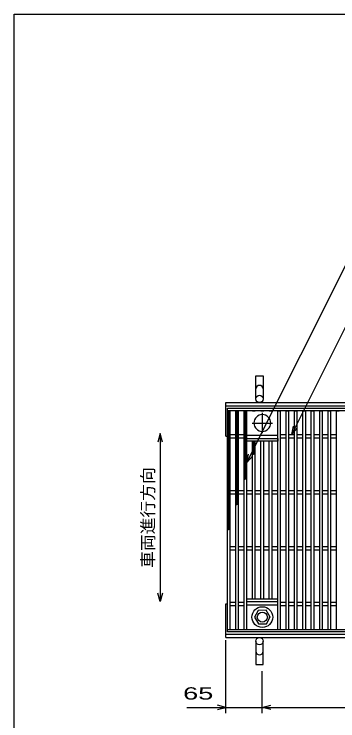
# Model space of a CAD drawing. Units: millimetres, scale not verified. Extents: x -1820 to 1731, y -1282 to 1054.
# Drawn here: x -1729 to -1150, y -210 to 1054 of the extents above; entities that cross this region are included whole.
import ezdxf
from ezdxf.enums import TextEntityAlignment as Align

# ---------------------------------------------------------------- set-up
doc = ezdxf.new("R2010")
doc.units = ezdxf.units.MM
doc.header["$LTSCALE"] = 10
doc.linetypes.add('CHAIN', pattern=[18.5, 12, -1.5, 3.5, -1.5])
for name, color, linetype, lineweight in [('0_2', 150, 'Continuous', 25), ('16', 3, 'Continuous', 25), ('19', 6, 'Continuous', 25), ('22', 4, 'Continuous', 25)]:
    doc.layers.add(name, color=color, linetype=linetype, lineweight=lineweight)
doc.styles.add('ベクトル', font='')
doc.styles.get('ベクトル').set_extended_font_data('ベクトル')

msp = doc.modelspace()

# ---------------------------------------------------------------- linework, layer by layer
at = {"layer": '0_2'}
for p, q in [((-1729, -1146.5), (-1729, 1053.5)), ((-1729, 1053.5), (1731, 1053.5))]:
    msp.add_line(p, q, dxfattribs=at)
at = {"layer": '16'}
for p, q in [((-1348, 349), (-353, 349)), ((-1348, 344.5), (-1348, 349)), ((-353, 344.5), (-1348, 344.5)), ((-1348, -46.5), (-1348, 344.5)), ((-1348, 344.5), (-1343, 344.5)), ((-1343, 341.7), (-1348, 344.5)), ((-1348, 338.9), (-1343, 341.7)), ((-1345.5, 131.7), (-1345.5, 344.5)), ((-1343, -46.5), (-1343, 344.5)), ((-1333, -46.5), (-1333, 344.5)), ((-1333, 344.5), (-1328, 344.5)), ((-1328, 341.7), (-1333, 344.5)), ((-1333, 338.9), (-1328, 341.7)), ((-1330.5, 176.5), (-1330.5, 344.5)), ((-1328, -46.5), (-1328, 344.5)), ((-1318, -46.5), (-1318, 344.5)), ((-1318, 344.5), (-1313, 344.5)), ((-1313, 341.7), (-1318, 344.5)), ((-1318, 338.9), (-1313, 341.7)), ((-1315.5, 221.3), (-1315.5, 344.5)), ((-1313, -46.5), (-1313, 344.5)), ((-1303, 344.5), (-1298, 344.5)), ((-1288, 344.5), (-1283, 344.5)), ((-1273, 344.5), (-1268, 344.5)), ((-1258, -46.5), (-1258, 344.5)), ((-1258, 344.5), (-1253, 344.5)), ((-1253, -46.5), (-1253, 344.5)), ((-1243, -46.5), (-1243, 344.5)), ((-1243, 344.5), (-1238, 344.5)), ((-1238, -46.5), (-1238, 344.5)), ((-1228, -46.5), (-1228, 344.5)), ((-1228, 344.5), (-1223, 344.5)), ((-1223, -46.5), (-1223, 344.5)), ((-1213, -46.5), (-1213, 344.5)), ((-1213, 344.5), (-1208, 344.5)), ((-1208, -46.5), (-1208, 344.5)), ((-1198, -46.5), (-1198, 344.5)), ((-1198, 344.5), (-1193, 344.5)), ((-1193, -46.5), (-1193, 344.5)), ((-1183, -46.5), (-1183, 344.5)), ((-1183, 344.5), (-1178, 344.5)), ((-1178, -46.5), (-1178, 344.5)), ((-1168, -46.5), (-1168, 344.5)), ((-1168, 344.5), (-1163, 344.5)), ((-1163, -46.5), (-1163, 344.5)), ((-1153, -46.5), (-1153, 344.5)), ((-1153, 344.5), (-1148, 344.5)), ((-1343, 336.1), (-1348, 338.9)), ((-1348, 333.3), (-1343, 336.1)), ((-1343, 330.5), (-1348, 333.3)), ((-1348, 327.7), (-1343, 330.5)), ((-1328, 336.1), (-1333, 338.9)), ((-1333, 333.3), (-1328, 336.1)), ((-1328, 330.5), (-1333, 333.3)), ((-1333, 327.7), (-1328, 330.5)), ((-1313, 336.1), (-1318, 338.9)), ((-1318, 333.3), (-1313, 336.1)), ((-1313, 330.5), (-1318, 333.3)), ((-1318, 327.7), (-1313, 330.5)), ((-1343, 324.9), (-1348, 327.7)), ((-1348, 322.1), (-1343, 324.9)), ((-1343, 319.3), (-1348, 322.1)), ((-1348, 316.5), (-1343, 319.3)), ((-1343, 313.7), (-1348, 316.5)), ((-1328, 324.9), (-1333, 327.7)), ((-1333, 322.1), (-1328, 324.9)), ((-1328, 319.3), (-1333, 322.1)), ((-1333, 316.5), (-1328, 319.3)), ((-1328, 313.7), (-1333, 316.5)), ((-1313, 324.9), (-1318, 327.7)), ((-1318, 322.1), (-1313, 324.9)), ((-1313, 319.3), (-1318, 322.1)), ((-1318, 316.5), (-1313, 319.3)), ((-1313, 313.7), (-1318, 316.5)), ((-1348, 310.9), (-1343, 313.7)), ((-1343, 308.1), (-1348, 310.9)), ((-1348, 305.3), (-1343, 308.1)), ((-1343, 302.5), (-1348, 305.3)), ((-1333, 310.9), (-1328, 313.7)), ((-1328, 308.1), (-1333, 310.9)), ((-1333, 305.3), (-1328, 308.1)), ((-1328, 302.5), (-1333, 305.3)), ((-1318, 310.9), (-1313, 313.7)), ((-1313, 308.1), (-1318, 310.9)), ((-1318, 305.3), (-1313, 308.1)), ((-1313, 302.5), (-1318, 305.3)), ((-1348, 299.7), (-1343, 302.5)), ((-1343, 296.9), (-1348, 299.7)), ((-1348, 294.1), (-1343, 296.9)), ((-1343, 291.3), (-1348, 294.1)), ((-1348, 288.5), (-1343, 291.3)), ((-1343, 302), (-1333, 302)), ((-1343, 296), (-1333, 296)), ((-1333, 299.7), (-1328, 302.5)), ((-1328, 296.9), (-1333, 299.7)), ((-1333, 294.1), (-1328, 296.9)), ((-1328, 291.3), (-1333, 294.1)), ((-1333, 288.5), (-1328, 291.3)), ((-1328, 302), (-1318, 302)), ((-1328, 296), (-1318, 296)), ((-1318, 299.7), (-1313, 302.5)), ((-1313, 296.9), (-1318, 299.7)), ((-1318, 294.1), (-1313, 296.9)), ((-1313, 291.3), (-1318, 294.1)), ((-1318, 288.5), (-1313, 291.3)), ((-1313, 300.5), (-1258, 300.5)), ((-1313, 294.5), (-1258, 294.5)), ((-1313, 290), (-1313, 294.5)), ((-1258, 294.5), (-1258, 290)), ((-1253, 302), (-1243, 302)), ((-1253, 296), (-1243, 296)), ((-1238, 302), (-1228, 302)), ((-1238, 296), (-1228, 296)), ((-1223, 302), (-1213, 302)), ((-1223, 296), (-1213, 296)), ((-1208, 302), (-1198, 302)), ((-1208, 296), (-1198, 296)), ((-1193, 302), (-1183, 302)), ((-1193, 296), (-1183, 296)), ((-1178, 302), (-1168, 302)), ((-1178, 296), (-1168, 296)), ((-1163, 302), (-1153, 302)), ((-1163, 296), (-1153, 296)), ((-1343, 285.7), (-1348, 288.5)), ((-1348, 282.9), (-1343, 285.7)), ((-1343, 280.1), (-1348, 282.9)), ((-1348, 277.3), (-1343, 280.1)), ((-1328, 285.7), (-1333, 288.5)), ((-1333, 282.9), (-1328, 285.7)), ((-1328, 280.1), (-1333, 282.9)), ((-1333, 277.3), (-1328, 280.1)), ((-1313, 285.7), (-1318, 288.5)), ((-1318, 282.9), (-1313, 285.7)), ((-1313, 280.1), (-1318, 282.9)), ((-1318, 277.3), (-1313, 280.1)), ((-1258, 290), (-1313, 290)), ((-1303, 8), (-1303, 290)), ((-1303, 288.5), (-1300.3, 290)), ((-1298, 285.7), (-1303, 288.5)), ((-1303, 282.9), (-1298, 285.7)), ((-1298, 280.1), (-1303, 282.9)), ((-1303, 277.3), (-1298, 280.1)), ((-1300.5, 266.1), (-1300.5, 290)), ((-1298, 8), (-1298, 290)), ((-1288, 8), (-1288, 290)), ((-1283, 8), (-1283, 290)), ((-1273, 8), (-1273, 290)), ((-1268, 8), (-1268, 290)), ((-1343, 274.5), (-1348, 277.3)), ((-1348, 271.7), (-1343, 274.5)), ((-1343, 268.9), (-1348, 271.7)), ((-1348, 266.1), (-1343, 268.9)), ((-1343, 263.3), (-1348, 266.1)), ((-1328, 274.5), (-1333, 277.3)), ((-1333, 271.7), (-1328, 274.5)), ((-1328, 268.9), (-1333, 271.7)), ((-1333, 266.1), (-1328, 268.9)), ((-1328, 263.3), (-1333, 266.1)), ((-1313, 274.5), (-1318, 277.3)), ((-1318, 271.7), (-1313, 274.5)), ((-1313, 268.9), (-1318, 271.7)), ((-1318, 266.1), (-1313, 268.9)), ((-1313, 263.3), (-1318, 266.1)), ((-1298, 274.5), (-1303, 277.3)), ((-1303, 271.7), (-1298, 274.5)), ((-1298, 268.9), (-1303, 271.7)), ((-1303, 266.1), (-1298, 268.9)), ((-1348, 260.5), (-1343, 263.3)), ((-1343, 257.7), (-1348, 260.5)), ((-1348, 254.9), (-1343, 257.7)), ((-1343, 252.1), (-1348, 254.9)), ((-1333, 260.5), (-1328, 263.3)), ((-1328, 257.7), (-1333, 260.5)), ((-1333, 254.9), (-1328, 257.7)), ((-1328, 252.1), (-1333, 254.9)), ((-1318, 260.5), (-1313, 263.3)), ((-1313, 257.7), (-1318, 260.5)), ((-1318, 254.9), (-1313, 257.7)), ((-1313, 252.1), (-1318, 254.9)), ((-1348, 249.3), (-1343, 252.1)), ((-1343, 246.5), (-1348, 249.3)), ((-1348, 243.7), (-1343, 246.5)), ((-1343, 240.9), (-1348, 243.7)), ((-1348, 238.1), (-1343, 240.9)), ((-1333, 249.3), (-1328, 252.1)), ((-1328, 246.5), (-1333, 249.3)), ((-1333, 243.7), (-1328, 246.5)), ((-1328, 240.9), (-1333, 243.7)), ((-1333, 238.1), (-1328, 240.9)), ((-1318, 249.3), (-1313, 252.1)), ((-1313, 246.5), (-1318, 249.3)), ((-1318, 243.7), (-1313, 246.5)), ((-1313, 240.9), (-1318, 243.7)), ((-1318, 238.1), (-1313, 240.9)), ((-1343, 235.3), (-1348, 238.1)), ((-1348, 232.5), (-1343, 235.3)), ((-1343, 229.7), (-1348, 232.5)), ((-1348, 226.9), (-1343, 229.7)), ((-1328, 235.3), (-1333, 238.1)), ((-1333, 232.5), (-1328, 235.3)), ((-1328, 229.7), (-1333, 232.5)), ((-1333, 226.9), (-1328, 229.7)), ((-1313, 235.3), (-1318, 238.1)), ((-1318, 232.5), (-1313, 235.3)), ((-1313, 229.7), (-1318, 232.5)), ((-1318, 226.9), (-1313, 229.7)), ((-1343, 224.1), (-1348, 226.9)), ((-1348, 221.3), (-1343, 224.1)), ((-1343, 218.5), (-1348, 221.3)), ((-1348, 215.7), (-1343, 218.5)), ((-1343, 212.9), (-1348, 215.7)), ((-1328, 224.1), (-1333, 226.9)), ((-1333, 221.3), (-1328, 224.1)), ((-1328, 218.5), (-1333, 221.3)), ((-1333, 215.7), (-1328, 218.5)), ((-1328, 212.9), (-1333, 215.7)), ((-1313, 224.1), (-1318, 226.9)), ((-1318, 221.3), (-1313, 224.1)), ((-1348, 210.1), (-1343, 212.9)), ((-1343, 207.3), (-1348, 210.1)), ((-1348, 204.5), (-1343, 207.3)), ((-1343, 201.7), (-1348, 204.5)), ((-1333, 210.1), (-1328, 212.9)), ((-1328, 207.3), (-1333, 210.1)), ((-1333, 204.5), (-1328, 207.3)), ((-1328, 201.7), (-1333, 204.5)), ((-1348, 198.9), (-1343, 201.7)), ((-1343, 196.1), (-1348, 198.9)), ((-1348, 193.3), (-1343, 196.1)), ((-1343, 190.5), (-1348, 193.3)), ((-1348, 187.7), (-1343, 190.5)), ((-1343, 202), (-1333, 202)), ((-1343, 196), (-1333, 196)), ((-1333, 198.9), (-1328, 201.7)), ((-1328, 196.1), (-1333, 198.9)), ((-1333, 193.3), (-1328, 196.1)), ((-1328, 190.5), (-1333, 193.3)), ((-1333, 187.7), (-1328, 190.5)), ((-1328, 202), (-1318, 202)), ((-1328, 196), (-1318, 196)), ((-1313, 202), (-1303, 202)), ((-1313, 196), (-1303, 196)), ((-1298, 202), (-1288, 202)), ((-1298, 196), (-1288, 196)), ((-1283, 202), (-1273, 202)), ((-1283, 196), (-1273, 196)), ((-1268, 202), (-1258, 202)), ((-1268, 196), (-1258, 196)), ((-1253, 202), (-1243, 202)), ((-1253, 196), (-1243, 196)), ((-1238, 202), (-1228, 202)), ((-1238, 196), (-1228, 196)), ((-1223, 202), (-1213, 202)), ((-1223, 196), (-1213, 196)), ((-1208, 202), (-1198, 202)), ((-1208, 196), (-1198, 196)), ((-1193, 202), (-1183, 202)), ((-1193, 196), (-1183, 196)), ((-1178, 202), (-1168, 202)), ((-1178, 196), (-1168, 196)), ((-1163, 202), (-1153, 202)), ((-1163, 196), (-1153, 196)), ((-1343, 184.9), (-1348, 187.7)), ((-1348, 182.1), (-1343, 184.9)), ((-1343, 179.3), (-1348, 182.1)), ((-1348, 176.5), (-1343, 179.3)), ((-1328, 184.9), (-1333, 187.7)), ((-1333, 182.1), (-1328, 184.9)), ((-1328, 179.3), (-1333, 182.1)), ((-1333, 176.5), (-1328, 179.3)), ((-1343, 173.7), (-1348, 176.5)), ((-1348, 170.9), (-1343, 173.7)), ((-1343, 168.1), (-1348, 170.9)), ((-1348, 165.3), (-1343, 168.1)), ((-1343, 162.5), (-1348, 165.3)), ((-1348, 159.7), (-1343, 162.5)), ((-1343, 156.9), (-1348, 159.7)), ((-1348, 154.1), (-1343, 156.9)), ((-1343, 151.3), (-1348, 154.1)), ((-1348, 148.5), (-1343, 151.3)), ((-1343, 145.7), (-1348, 148.5)), ((-1348, 142.9), (-1343, 145.7)), ((-1343, 140.1), (-1348, 142.9)), ((-1348, 137.3), (-1343, 140.1)), ((-1343, 134.5), (-1348, 137.3)), ((-1348, 131.7), (-1343, 134.5)), ((-1343, 102), (-1333, 102)), ((-1328, 102), (-1318, 102)), ((-1313, 102), (-1303, 102)), ((-1298, 102), (-1288, 102)), ((-1283, 102), (-1273, 102)), ((-1268, 102), (-1258, 102)), ((-1253, 102), (-1243, 102)), ((-1238, 102), (-1228, 102)), ((-1223, 102), (-1213, 102)), ((-1208, 102), (-1198, 102)), ((-1193, 102), (-1183, 102)), ((-1178, 102), (-1168, 102)), ((-1163, 102), (-1153, 102)), ((-1343, 96), (-1333, 96)), ((-1328, 96), (-1318, 96)), ((-1313, 96), (-1303, 96)), ((-1298, 96), (-1288, 96)), ((-1283, 96), (-1273, 96)), ((-1268, 96), (-1258, 96)), ((-1253, 96), (-1243, 96)), ((-1238, 96), (-1228, 96)), ((-1223, 96), (-1213, 96)), ((-1208, 96), (-1198, 96)), ((-1193, 96), (-1183, 96)), ((-1178, 96), (-1168, 96)), ((-1163, 96), (-1153, 96)), ((-1343, 2), (-1333, 2)), ((-1328, 2), (-1318, 2)), ((-1313, 8), (-1258, 8)), ((-1313, 3.5), (-1313, 8)), ((-1313, 3.5), (-1258, 3.5)), ((-1258, 3.5), (-1258, 8)), ((-1253, 2), (-1243, 2)), ((-1238, 2), (-1228, 2)), ((-1223, 2), (-1213, 2)), ((-1208, 2), (-1198, 2)), ((-1193, 2), (-1183, 2)), ((-1178, 2), (-1168, 2)), ((-1163, 2), (-1153, 2)), ((-1343, -4), (-1333, -4)), ((-1328, -4), (-1318, -4)), ((-1313, -2.5), (-1258, -2.5)), ((-1292.8, -12.6), (-1299.5, -24.8)), ((-1278.8, -12.2), (-1292.8, -12.6)), ((-1271.5, -24.5), (-1278.8, -12.2)), ((-1253, -4), (-1243, -4)), ((-1238, -4), (-1228, -4)), ((-1223, -4), (-1213, -4)), ((-1208, -4), (-1198, -4)), ((-1193, -4), (-1183, -4)), ((-1178, -4), (-1168, -4)), ((-1163, -4), (-1153, -4)), ((-1299.5, -24.8), (-1292.2, -36.8)), ((-1278.2, -36.5), (-1271.5, -24.2)), ((-1292.2, -36.8), (-1278.2, -36.5)), ((-1348, -46.5), (-353, -46.5)), ((-1348, -51), (-1348, -46.5)), ((-1348, -46.5), (-1343, -46.5)), ((-1333, -46.5), (-1328, -46.5)), ((-1318, -46.5), (-1313, -46.5)), ((-1303, -46.5), (-1298, -46.5)), ((-1288, -46.5), (-1283, -46.5)), ((-1273, -46.5), (-1268, -46.5)), ((-1258, -46.5), (-1253, -46.5)), ((-1243, -46.5), (-1238, -46.5)), ((-1228, -46.5), (-1223, -46.5)), ((-1213, -46.5), (-1208, -46.5)), ((-1198, -46.5), (-1193, -46.5)), ((-1183, -46.5), (-1178, -46.5)), ((-1168, -46.5), (-1163, -46.5)), ((-1153, -46.5), (-1148, -46.5)), ((-353, -51), (-1348, -51))]:
    msp.add_line(p, q, dxfattribs=at)
at = {"layer": '16', "linetype": 'CHAIN'}
for p, q in [((-1285.5, 340.5), (-1285.5, 304.5)), ((-1303.5, 322.5), (-1267.5, 322.5))]:
    msp.add_line(p, q, dxfattribs=at)
at = {"layer": '16'}
for radius in [18.5, 9]:
    msp.add_circle((-1285.5, -24.5), radius, dxfattribs=at)
for start, end in [(90, 270), (270, 90)]:
    msp.add_arc((-1285.5, 322.5), 15, start, end, dxfattribs=at)
at = {"layer": '19'}
for p, q in [((-1297, 365.5), (-1297, 407.1)), ((-1297, 407.1), (-1284, 407.1)), ((-1284, 407.1), (-1284, 365.5)), ((-1350.5, 359), (-350.5, 359)), ((-1350.5, 299), (-1350.5, 359)), ((-1350.5, 353), (-350.5, 353)), ((-1350.5, 299), (-1348, 299)), ((-1350.5, -61), (-1350.5, -1)), ((-1350.5, -1), (-1348, -1)), ((-1350.5, -55), (-350.5, -55)), ((-1350.5, -61), (-350.5, -61)), ((-1297, -67.5), (-1297, -109.1)), ((-1284, -109.1), (-1284, -67.5)), ((-1297, -109.1), (-1284, -109.1))]:
    msp.add_line(p, q, dxfattribs=at)
for centre in [(-1290.5, 365.5), (-1290.5, -67.5)]:
    msp.add_circle(centre, 6.5, dxfattribs=at)
for centre, start, end in [((-1290.5, 383.3), 0, 180), ((-1290.5, -85.3), 180, 0)]:
    msp.add_arc(centre, 6.5, start, end, dxfattribs=at)
at = {"layer": '22'}
for p, q in [((-1313, 252), (-1120.2, 637.5)), ((-1233, 302), (-1087.8, 592.5)), ((-1233, 302), (-1230, 316.6)), ((-1468, 303.5), (-1472, 288.5)), ((-1464, 288.5), (-1468, 303.5)), ((-1468, 303.5), (-1468, 3.5)), ((-1233, 302), (-1223, 313)), ((-1313, 252), (-1310, 266.6)), ((-1313, 252), (-1303, 263)), ((-1468, 3.5), (-1472, 18.5)), ((-1464, 18.5), (-1468, 3.5)), ((-1350.5, -196), (-1350.5, -66)), ((-1285.5, -196), (-1285.5, -121)), ((-1420.5, -186), (-1350.5, -186)), ((-1350.5, -186), (-1365.5, -182)), ((-1365.5, -190), (-1350.5, -186)), ((-1350.5, -186), (-1285.5, -186)), ((-1285.5, -186), (-1270.5, -182)), ((-1270.5, -190), (-1285.5, -186)), ((-1285.5, -186), (-415.5, -186))]:
    msp.add_line(p, q, dxfattribs=at)

# ---------------------------------------------------------------- texts
at = {"layer": '22', "color": 2, "style": 'ベクトル'}
msp.add_text('車両進行方向', height=21.99, rotation=90, dxfattribs=at).set_placement((-1490, 63.5), align=Align.MIDDLE_LEFT)
at = {"layer": '22', "color": 2, "style": 'ベクトル', "width": 1.65}
msp.add_text(' 65 ', height=21.99, dxfattribs=at).set_placement((-1440.5, -161), align=Align.MIDDLE_LEFT)

doc.saveas('drawing.dxf')
